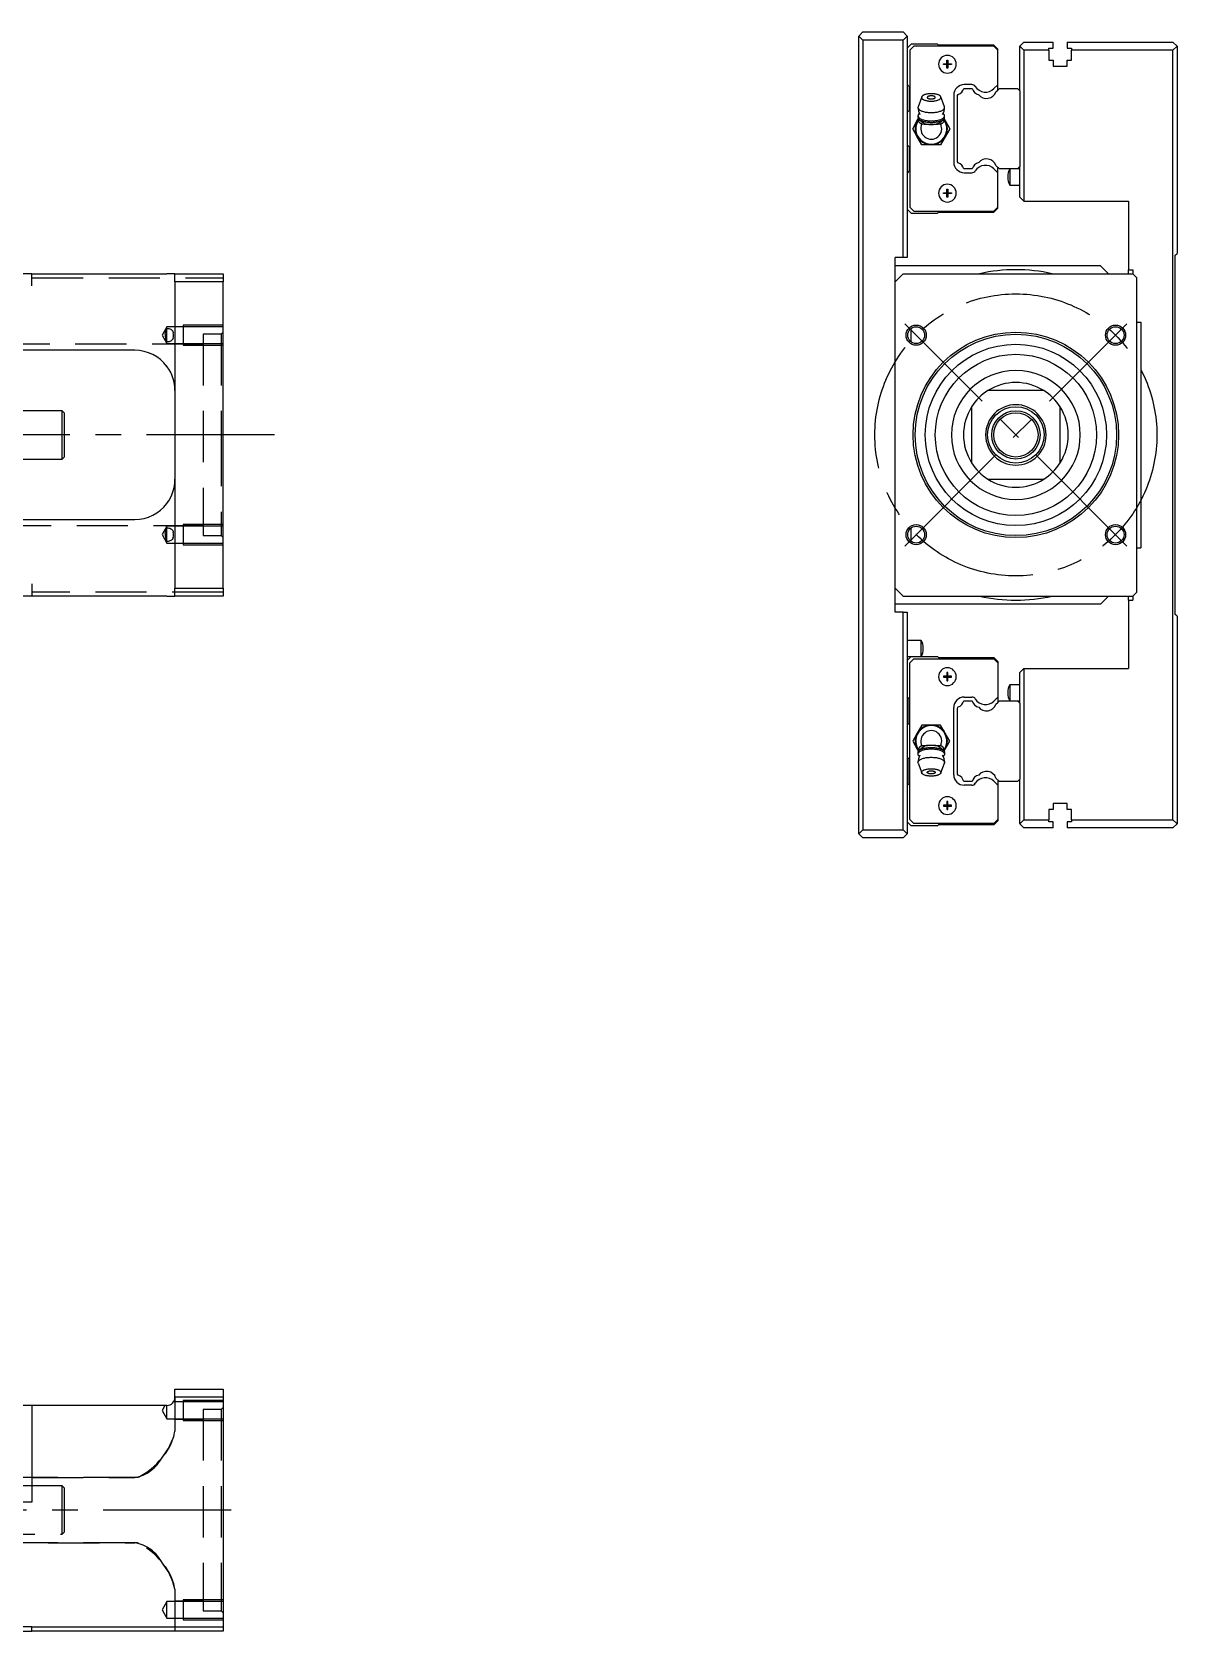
# Model space of a CAD drawing. Extents: x -18 to 814, y -344 to 120.
# Drawn here: x 530 to 814.2, y -296.8 to 100 of the extents above; entities that cross this region are included whole.
import ezdxf

# ---------------------------------------------------------------- set-up
doc = ezdxf.new("R2010")
doc.units = 0
doc.linetypes.add('CENTER', pattern=[50.8, 31.75, -6.35, 6.35, -6.35])
doc.linetypes.add('DASHED', pattern=[19.05, 12.7, -6.35])
doc.layers.get('0').update_dxf_attribs({"linetype": 'CONTINUOUS'})
doc.layers.add('CENTER', color=1, linetype='CENTER')

msp = doc.modelspace()

# ---------------------------------------------------------------- linework, layer by layer
at = {"color": 7, "linetype": 'CONTINUOUS'}
for p, q in [((736.24, 100), (735.24, 99)), ((736.24, 100), (746.23, 100)), ((747.24, 99), (746.23, 100)), ((735.24, -99), (735.24, 99)), ((735.24, 99), (736.24, 98)), ((746.23, 98), (736.24, 98)), ((736.24, 98), (736.24, -98)), ((746.23, 98), (747.24, 99)), ((746.23, 44), (746.23, 98)), ((747.24, 99), (747.24, 44)), ((748.23, 97), (747.24, 96)), ((748.94, 96.45), (747.94, 95.45)), ((747.94, 95.45), (747.94, 56.55)), ((754.74, 97), (748.23, 97)), ((768.74, 96.45), (748.94, 96.45)), ((754.99, 96.75), (754.74, 97)), ((768.74, 96.75), (754.99, 96.75)), ((769.74, 95.75), (768.74, 96.75)), ((769.74, 95.45), (768.74, 96.45)), ((769.74, 95.45), (769.74, 95.75)), ((769.74, 86.92), (769.74, 95.45)), ((775.23, 96.5), (776.23, 97.5)), ((775.23, 85.4), (775.23, 96.5)), ((776.23, 95.5), (775.23, 96.5)), ((776.23, 97.5), (783.53, 97.5)), ((782.38, 95.5), (776.23, 95.5)), ((776.23, 95.5), (776.23, 58)), ((782.38, 95.5), (782.38, 96)), ((782.38, 96), (783.53, 96)), ((782.38, 95.5), (782.38, 93)), ((783.53, 96), (783.53, 97.5)), ((786.93, 97.5), (813.23, 97.5)), ((786.93, 97.5), (786.93, 96)), ((786.93, 96), (788.08, 96)), ((788.08, 96), (788.08, 95.5)), ((788.08, 93), (788.08, 95.5)), ((813.23, 95.5), (788.08, 95.5)), ((813.23, 97.5), (814.23, 96.5)), ((814.23, 96.5), (813.23, 95.5)), ((813.23, -95.5), (813.23, 95.5)), ((814.23, 96.5), (814.23, 45)), ((756.24, 92.1), (757.13, 92.1)), ((756.24, 91.9), (756.24, 92.1)), ((757.13, 91.9), (756.24, 91.9)), ((757.13, 92.1), (757.13, 93)), ((757.13, 93), (757.33, 93)), ((757.13, 92.1), (757.23, 92)), ((757.13, 91.9), (757.23, 92)), ((757.13, 91), (757.13, 91.9)), ((757.33, 92.1), (757.23, 92)), ((757.33, 91.9), (757.23, 92)), ((757.33, 93), (757.33, 92.1)), ((757.33, 92.1), (758.23, 92.1)), ((758.23, 91.9), (757.33, 91.9)), ((757.33, 91.9), (757.33, 91)), ((758.23, 92.1), (758.23, 91.9)), ((782.38, 93), (783.53, 93)), ((783.53, 93), (783.53, 91.5)), ((783.53, 91.5), (786.93, 91.5)), ((786.93, 93), (788.08, 93)), ((786.93, 91.5), (786.93, 93)), ((757.33, 91), (757.13, 91)), ((747.24, 87), (747.74, 86.5)), ((747.74, 86.5), (747.74, 80.5)), ((750.86, 83.89), (749.97, 81.44)), ((750.86, 83.89), (750.84, 83.81)), ((750.84, 83.81), (750.84, 83.73)), ((750.84, 83.73), (750.85, 83.65)), ((750.85, 83.65), (750.88, 83.58)), ((750.89, 83.95), (750.86, 83.89)), ((750.88, 83.58), (750.93, 83.5)), ((750.93, 84.02), (750.89, 83.95)), ((750.98, 84.08), (750.93, 84.02)), ((750.93, 83.5), (751, 83.42)), ((751.05, 84.14), (750.98, 84.08)), ((751, 83.42), (751.08, 83.35)), ((751.12, 84.2), (751.05, 84.14)), ((751.08, 83.35), (751.18, 83.28)), ((751.21, 84.25), (751.12, 84.2)), ((751.31, 84.31), (751.21, 84.25)), ((751.42, 84.36), (751.31, 84.31)), ((751.53, 84.41), (751.42, 84.36)), ((751.66, 84.45), (751.53, 84.41)), ((751.79, 84.49), (751.66, 84.45)), ((751.93, 84.53), (751.79, 84.49)), ((752.08, 84.57), (751.93, 84.53)), ((752.24, 84.6), (752.08, 84.57)), ((752.39, 84.62), (752.24, 84.6)), ((752.25, 83.83), (752.24, 83.79)), ((752.24, 83.79), (752.24, 83.76)), ((752.24, 83.76), (752.24, 83.73)), ((752.24, 83.73), (752.25, 83.69)), ((752.27, 83.86), (752.25, 83.83)), ((752.25, 83.69), (752.27, 83.66)), ((752.3, 83.89), (752.27, 83.86)), ((752.27, 83.66), (752.3, 83.63)), ((752.33, 83.92), (752.3, 83.89)), ((752.3, 83.63), (752.33, 83.6)), ((752.37, 83.95), (752.33, 83.92)), ((752.33, 83.6), (752.37, 83.57)), ((752.42, 83.98), (752.37, 83.95)), ((752.37, 83.57), (752.42, 83.54)), ((752.56, 84.64), (752.39, 84.62)), ((752.47, 84.01), (752.42, 83.98)), ((752.42, 83.54), (752.47, 83.51)), ((752.53, 84.03), (752.47, 84.01)), ((752.47, 83.51), (752.53, 83.49)), ((752.59, 84.05), (752.53, 84.03)), ((752.53, 83.49), (752.59, 83.47)), ((752.72, 84.66), (752.56, 84.64)), ((752.66, 84.07), (752.59, 84.05)), ((752.59, 83.47), (752.66, 83.45)), ((752.74, 84.09), (752.66, 84.07)), ((752.66, 83.45), (752.74, 83.43)), ((752.89, 84.67), (752.72, 84.66)), ((752.81, 84.11), (752.74, 84.09)), ((752.74, 83.43), (752.81, 83.41)), ((752.89, 84.12), (752.81, 84.11)), ((752.81, 83.41), (752.89, 83.4)), ((753.06, 84.68), (752.89, 84.67)), ((752.98, 84.13), (752.89, 84.12)), ((752.89, 83.4), (752.98, 83.39)), ((753.06, 84.14), (752.98, 84.13)), ((752.98, 83.39), (753.06, 83.38)), ((753.23, 84.68), (753.06, 84.68)), ((753.15, 84.14), (753.06, 84.14)), ((753.06, 83.38), (753.15, 83.38)), ((753.23, 84.14), (753.15, 84.14)), ((753.15, 83.38), (753.23, 83.38)), ((753.41, 84.68), (753.23, 84.68)), ((753.32, 84.14), (753.23, 84.14)), ((753.23, 83.38), (753.32, 83.38)), ((753.41, 84.14), (753.32, 84.14)), ((753.32, 83.38), (753.41, 83.38)), ((753.58, 84.67), (753.41, 84.68)), ((753.49, 84.13), (753.41, 84.14)), ((753.41, 83.38), (753.49, 83.39)), ((753.58, 84.12), (753.49, 84.13)), ((753.49, 83.39), (753.58, 83.4)), ((753.75, 84.66), (753.58, 84.67)), ((753.66, 84.11), (753.58, 84.12)), ((753.58, 83.4), (753.66, 83.41)), ((753.73, 84.09), (753.66, 84.11)), ((753.66, 83.41), (753.73, 83.43)), ((753.81, 84.07), (753.73, 84.09)), ((753.73, 83.43), (753.81, 83.45)), ((753.91, 84.64), (753.75, 84.66)), ((753.88, 84.05), (753.81, 84.07)), ((753.81, 83.45), (753.88, 83.47)), ((753.94, 84.03), (753.88, 84.05)), ((753.88, 83.47), (753.94, 83.49)), ((754.08, 84.62), (753.91, 84.64)), ((754, 84.01), (753.94, 84.03)), ((753.94, 83.49), (754, 83.51)), ((754.05, 83.98), (754, 84.01)), ((754, 83.51), (754.05, 83.54)), ((754.1, 83.95), (754.05, 83.98)), ((754.05, 83.54), (754.1, 83.57)), ((754.23, 84.6), (754.08, 84.62)), ((754.14, 83.92), (754.1, 83.95)), ((754.1, 83.57), (754.14, 83.6)), ((754.17, 83.89), (754.14, 83.92)), ((754.14, 83.6), (754.17, 83.63)), ((754.2, 83.86), (754.17, 83.89)), ((754.17, 83.63), (754.2, 83.66)), ((754.22, 83.83), (754.2, 83.86)), ((754.2, 83.66), (754.22, 83.69)), ((754.23, 83.79), (754.22, 83.83)), ((754.22, 83.69), (754.23, 83.73)), ((754.39, 84.57), (754.23, 84.6)), ((754.23, 83.76), (754.23, 83.79)), ((754.23, 83.73), (754.23, 83.76)), ((754.54, 84.53), (754.39, 84.57)), ((754.68, 84.49), (754.54, 84.53)), ((754.81, 84.45), (754.68, 84.49)), ((754.94, 84.41), (754.81, 84.45)), ((755.05, 84.36), (754.94, 84.41)), ((755.16, 84.31), (755.05, 84.36)), ((755.26, 84.25), (755.16, 84.31)), ((755.35, 84.2), (755.26, 84.25)), ((755.29, 83.28), (755.39, 83.35)), ((755.42, 84.14), (755.35, 84.2)), ((755.39, 83.35), (755.47, 83.42)), ((755.49, 84.08), (755.42, 84.14)), ((755.47, 83.42), (755.54, 83.5)), ((755.54, 84.02), (755.49, 84.08)), ((755.58, 83.95), (755.54, 84.02)), ((755.54, 83.5), (755.59, 83.58)), ((755.61, 83.89), (755.58, 83.95)), ((755.59, 83.58), (755.62, 83.65)), ((755.63, 83.81), (755.61, 83.89)), ((756.5, 81.44), (755.61, 83.89)), ((755.62, 83.65), (755.63, 83.73)), ((755.63, 83.73), (755.63, 83.81)), ((758.81, 84.33), (758.81, 67.67)), ((759.73, 84.2), (759.9, 84.48)), ((759.73, 67.8), (759.73, 84.2)), ((761.3, 86), (763.37, 86)), ((763.32, 86.93), (761.41, 86.93)), ((769.74, 86.92), (768.77, 85.95)), ((769.29, 85.15), (769.74, 85.6)), ((769.74, 85.6), (769.74, 86.92)), ((769.74, 85.6), (770.14, 86)), ((770.14, 86), (774.64, 86)), ((774.64, 86), (775.23, 85.4)), ((775.23, 85.4), (775.23, 66.6)), ((747.74, 80.5), (747.24, 80)), ((749.97, 81.44), (749.93, 81.27)), ((749.93, 81.27), (749.95, 81.17)), ((749.95, 81.17), (749.98, 81.07)), ((749.98, 79.39), (749.95, 79.33)), ((749.98, 81.07), (750.03, 80.97)), ((750.01, 79.46), (749.98, 79.39)), ((750.05, 79.52), (750.01, 79.46)), ((750.03, 80.97), (750.1, 80.88)), ((750.1, 79.59), (750.05, 79.52)), ((750.1, 80.88), (750.19, 80.78)), ((750.16, 79.65), (750.1, 79.59)), ((750.23, 79.71), (750.16, 79.65)), ((750.19, 80.78), (750.29, 80.69)), ((750.3, 79.77), (750.23, 79.71)), ((750.29, 80.69), (750.42, 80.61)), ((750.42, 80.61), (750.57, 80.52)), ((750.57, 80.52), (750.73, 80.45)), ((750.73, 80.45), (750.9, 80.37)), ((750.9, 80.37), (751.09, 80.31)), ((751.09, 80.31), (751.3, 80.24)), ((751.18, 83.28), (751.3, 83.22)), ((751.3, 83.22), (751.42, 83.16)), ((751.3, 80.24), (751.51, 80.19)), ((751.42, 83.16), (751.57, 83.1)), ((751.51, 80.19), (751.74, 80.14)), ((751.57, 83.1), (751.72, 83.05)), ((751.72, 83.05), (751.88, 83)), ((751.74, 80.14), (751.97, 80.1)), ((751.88, 83), (752.06, 82.96)), ((751.97, 80.1), (752.22, 80.07)), ((752.06, 82.96), (752.24, 82.92)), ((752.22, 80.07), (752.46, 80.04)), ((752.24, 82.92), (752.43, 82.9)), ((752.43, 82.9), (752.63, 82.87)), ((752.46, 80.04), (752.72, 80.02)), ((752.63, 82.87), (752.83, 82.86)), ((752.72, 80.02), (752.98, 80.01)), ((752.83, 82.86), (753.03, 82.85)), ((752.98, 80.01), (753.23, 80)), ((753.03, 82.85), (753.23, 82.84)), ((753.23, 82.84), (753.44, 82.85)), ((753.23, 80), (753.49, 80.01)), ((753.44, 82.85), (753.64, 82.86)), ((753.49, 80.01), (753.75, 80.02)), ((753.64, 82.86), (753.84, 82.87)), ((753.75, 80.02), (754.01, 80.04)), ((753.84, 82.87), (754.04, 82.9)), ((754.01, 80.04), (754.25, 80.07)), ((754.04, 82.9), (754.23, 82.92)), ((754.23, 82.92), (754.41, 82.96)), ((754.25, 80.07), (754.5, 80.1)), ((754.41, 82.96), (754.59, 83)), ((754.5, 80.1), (754.73, 80.14)), ((754.59, 83), (754.75, 83.05)), ((754.73, 80.14), (754.96, 80.19)), ((754.75, 83.05), (754.9, 83.1)), ((754.9, 83.1), (755.05, 83.16)), ((754.96, 80.19), (755.17, 80.24)), ((755.05, 83.16), (755.17, 83.22)), ((755.17, 83.22), (755.29, 83.28)), ((755.17, 80.24), (755.38, 80.31)), ((755.38, 80.31), (755.57, 80.37)), ((755.57, 80.37), (755.74, 80.45)), ((755.74, 80.45), (755.9, 80.52)), ((755.9, 80.52), (756.05, 80.61)), ((756.05, 80.61), (756.18, 80.69)), ((756.24, 79.71), (756.17, 79.77)), ((756.18, 80.69), (756.28, 80.78)), ((756.31, 79.65), (756.24, 79.71)), ((756.28, 80.78), (756.37, 80.88)), ((756.37, 79.59), (756.31, 79.65)), ((756.37, 80.88), (756.44, 80.97)), ((756.42, 79.52), (756.37, 79.59)), ((756.46, 79.46), (756.42, 79.52)), ((756.44, 80.97), (756.49, 81.07)), ((756.49, 79.39), (756.46, 79.46)), ((756.49, 81.07), (756.52, 81.17)), ((756.52, 79.33), (756.49, 79.39)), ((756.53, 81.27), (756.5, 81.44)), ((756.52, 81.17), (756.53, 81.27)), ((748.62, 76), (749.77, 78)), ((749.77, 74), (748.62, 76)), ((749.77, 78), (750.05, 78.49)), ((749.95, 79.33), (749.94, 79.26)), ((749.94, 79.26), (749.93, 79.19)), ((749.93, 79.19), (749.95, 79.09)), ((749.93, 79.19), (749.93, 78.82)), ((749.93, 78.82), (749.94, 78.75)), ((749.94, 78.75), (749.95, 78.69)), ((749.95, 79.09), (749.98, 78.99)), ((749.95, 78.69), (749.98, 78.62)), ((749.98, 78.99), (750.03, 78.9)), ((749.98, 78.62), (750.01, 78.55)), ((750.01, 78.55), (750.05, 78.49)), ((750.03, 78.9), (750.1, 78.8)), ((750.05, 78.49), (750.1, 78.42)), ((750.1, 78.8), (750.19, 78.71)), ((750.1, 78.42), (750.16, 78.36)), ((750.15, 77.98), (750.16, 78.05)), ((750.15, 77.91), (750.15, 77.98)), ((750.15, 77.84), (750.15, 77.91)), ((750.16, 77.78), (750.15, 77.84)), ((750.16, 78.36), (750.23, 78.3)), ((750.16, 78.05), (750.17, 78.12)), ((750.18, 77.72), (750.16, 77.78)), ((750.17, 78.12), (750.2, 78.2)), ((750.2, 77.66), (750.18, 77.72)), ((750.19, 78.71), (750.29, 78.62)), ((750.2, 78.2), (750.23, 78.27)), ((750.23, 77.61), (750.2, 77.66)), ((750.23, 78.3), (750.35, 78.21)), ((750.23, 78.3), (751.23, 77.46)), ((750.23, 78.27), (750.23, 78.29)), ((750.27, 77.55), (750.23, 77.61)), ((750.31, 77.5), (750.27, 77.55)), ((750.29, 78.62), (750.42, 78.53)), ((750.36, 77.46), (750.31, 77.5)), ((750.35, 78.21), (750.49, 78.12)), ((750.41, 77.41), (750.36, 77.46)), ((750.48, 77.36), (750.41, 77.41)), ((750.42, 78.53), (750.57, 78.45)), ((750.56, 77.32), (750.48, 77.36)), ((750.49, 78.12), (750.65, 78.03)), ((750.64, 77.28), (750.56, 77.32)), ((750.57, 78.45), (750.73, 78.37)), ((750.73, 77.24), (750.64, 77.28)), ((750.65, 78.03), (750.83, 77.96)), ((750.73, 78.37), (750.9, 78.3)), ((750.82, 77.21), (750.73, 77.24)), ((750.92, 77.18), (750.82, 77.21)), ((750.83, 77.96), (751.02, 77.88)), ((750.9, 78.3), (751.09, 78.23)), ((751.02, 77.88), (751.23, 77.82)), ((751.09, 78.23), (751.3, 78.17)), ((751.23, 77.82), (751.45, 77.76)), ((751.39, 77.35), (751.23, 77.46)), ((751.3, 78.17), (751.51, 78.11)), ((751.59, 77.27), (751.39, 77.35)), ((751.45, 77.76), (751.68, 77.71)), ((751.51, 78.11), (751.74, 78.07)), ((751.68, 77.71), (751.92, 77.66)), ((751.74, 78.07), (751.97, 78.02)), ((751.92, 77.66), (752.18, 77.63)), ((751.97, 78.02), (752.22, 77.99)), ((752.18, 77.63), (752.43, 77.6)), ((752.22, 77.99), (752.46, 77.96)), ((752.43, 77.6), (752.7, 77.58)), ((752.46, 77.96), (752.72, 77.94)), ((752.7, 77.58), (752.97, 77.56)), ((752.72, 77.94), (752.98, 77.93)), ((752.97, 77.56), (753.23, 77.56)), ((752.98, 77.93), (753.23, 77.93)), ((753.23, 77.93), (753.49, 77.93)), ((753.23, 77.56), (753.5, 77.56)), ((753.49, 77.93), (753.75, 77.94)), ((753.5, 77.56), (753.77, 77.58)), ((753.75, 77.94), (754.01, 77.96)), ((753.77, 77.58), (754.04, 77.6)), ((754.01, 77.96), (754.25, 77.99)), ((754.04, 77.6), (754.29, 77.63)), ((754.25, 77.99), (754.5, 78.02)), ((754.29, 77.63), (754.55, 77.66)), ((754.5, 78.02), (754.73, 78.07)), ((754.55, 77.66), (754.79, 77.71)), ((754.73, 78.07), (754.96, 78.11)), ((754.79, 77.71), (755.02, 77.76)), ((755.02, 77.32), (754.8, 77.25)), ((754.96, 78.11), (755.17, 78.17)), ((755.02, 77.76), (755.24, 77.82)), ((755.24, 77.46), (755.02, 77.32)), ((755.17, 78.17), (755.38, 78.23)), ((755.24, 77.46), (756.24, 78.3)), ((755.24, 77.82), (755.45, 77.88)), ((755.38, 78.23), (755.57, 78.3)), ((755.45, 77.88), (755.64, 77.96)), ((755.65, 77.21), (755.55, 77.18)), ((755.57, 78.3), (755.74, 78.37)), ((755.64, 77.96), (755.82, 78.03)), ((755.74, 77.24), (755.65, 77.21)), ((755.74, 78.37), (755.9, 78.45)), ((755.83, 77.28), (755.74, 77.24)), ((755.82, 78.03), (755.98, 78.12)), ((755.91, 77.32), (755.83, 77.28)), ((755.9, 78.45), (756.05, 78.53)), ((755.99, 77.36), (755.91, 77.32)), ((755.98, 78.12), (756.12, 78.21)), ((756.06, 77.41), (755.99, 77.36)), ((756.05, 78.53), (756.18, 78.62)), ((756.11, 77.46), (756.06, 77.41)), ((756.16, 77.5), (756.11, 77.46)), ((756.12, 78.21), (756.24, 78.3)), ((756.2, 77.55), (756.16, 77.5)), ((756.18, 78.62), (756.28, 78.71)), ((756.24, 77.61), (756.2, 77.55)), ((756.24, 78.3), (756.31, 78.36)), ((756.24, 78.29), (756.24, 78.27)), ((756.24, 78.27), (756.27, 78.2)), ((756.27, 77.66), (756.24, 77.61)), ((756.27, 78.2), (756.3, 78.12)), ((756.29, 77.72), (756.27, 77.66)), ((756.28, 78.71), (756.37, 78.8)), ((756.31, 77.78), (756.29, 77.72)), ((756.3, 78.12), (756.31, 78.05)), ((756.31, 78.36), (756.37, 78.42)), ((756.31, 78.05), (756.32, 77.98)), ((756.32, 77.84), (756.31, 77.78)), ((756.32, 77.98), (756.32, 77.91)), ((756.32, 77.91), (756.32, 77.84)), ((756.37, 78.8), (756.44, 78.9)), ((756.37, 78.42), (756.42, 78.49)), ((756.42, 78.49), (756.46, 78.55)), ((756.42, 78.49), (756.7, 78)), ((756.44, 78.9), (756.49, 78.99)), ((756.46, 78.55), (756.49, 78.62)), ((756.49, 78.99), (756.52, 79.09)), ((756.49, 78.62), (756.52, 78.69)), ((756.53, 79.26), (756.52, 79.33)), ((756.52, 79.09), (756.53, 79.19)), ((756.52, 78.69), (756.53, 78.75)), ((756.53, 79.19), (756.53, 79.26)), ((756.53, 78.82), (756.53, 79.19)), ((756.53, 78.75), (756.53, 78.82)), ((756.7, 78), (757.85, 76)), ((757.85, 76), (756.7, 74)), ((747.24, 72), (747.74, 71.5)), ((747.74, 71.5), (747.74, 65.5)), ((750.93, 72), (749.77, 74)), ((753.23, 72), (750.93, 72)), ((755.54, 72), (753.23, 72)), ((756.7, 74), (755.54, 72)), ((759.9, 67.52), (759.73, 67.8)), ((747.74, 65.5), (747.24, 65)), ((763.37, 66), (761.3, 66)), ((761.41, 65.07), (763.32, 65.07)), ((768.77, 66.05), (769.74, 65.08)), ((770.14, 66), (769.29, 66.85)), ((769.74, 65.08), (769.74, 66.4)), ((769.74, 56.55), (769.74, 65.08)), ((774.64, 66), (770.14, 66)), ((772.23, 64.06), (772.23, 63.94)), ((772.73, 66), (772.73, 62)), ((775.23, 66.6), (774.64, 66)), ((775.23, 66), (774.64, 66)), ((775.23, 59), (775.23, 66.6)), ((756.24, 60.1), (757.13, 60.1)), ((756.24, 59.9), (756.24, 60.1)), ((757.13, 59.9), (756.24, 59.9)), ((757.13, 60.1), (757.13, 61)), ((757.13, 61), (757.33, 61)), ((757.13, 60.1), (757.23, 60)), ((757.13, 59.9), (757.23, 60)), ((757.13, 59), (757.13, 59.9)), ((757.33, 60.1), (757.23, 60)), ((757.33, 59.9), (757.23, 60)), ((757.33, 61), (757.33, 60.1)), ((757.33, 60.1), (758.23, 60.1)), ((758.23, 59.9), (757.33, 59.9)), ((757.33, 59.9), (757.33, 59)), ((758.23, 60.1), (758.23, 59.9)), ((772.73, 62), (775.23, 62)), ((747.24, 56), (748.23, 55)), ((747.94, 56.55), (748.94, 55.55)), ((757.33, 59), (757.13, 59)), ((768.74, 55.55), (769.74, 56.55)), ((768.74, 55.25), (769.74, 56.25)), ((769.74, 56.25), (769.74, 56.55)), ((775.23, 59), (776.23, 58)), ((776.23, 58), (802.23, 58)), ((802.23, 58), (802.23, 41)), ((748.23, 55), (754.74, 55)), ((748.94, 55.55), (768.74, 55.55)), ((754.74, 55), (754.99, 55.25)), ((754.99, 55.25), (768.74, 55.25)), ((744.23, 38), (744.23, 44)), ((746.23, 44), (744.23, 44)), ((747.24, 44), (746.23, 44)), ((813.73, 44.5), (814.23, 45)), ((813.73, 44.5), (813.73, -44.5)), ((530, 40), (486, 40)), ((530, 40), (563.5, 40)), ((530, 37), (530, 40)), ((565.5, 40), (563.5, 40)), ((565.5, 40), (577.5, 40)), ((565.5, 38), (565.5, 40)), ((577.5, 40), (577.5, 38)), ((746.23, 40), (744.23, 38)), ((795.24, 42), (744.23, 42)), ((746.23, 40), (803.23, 40)), ((797.24, 40), (795.24, 42)), ((802.23, 40), (802.23, 41)), ((802.23, 41), (803.23, 41)), ((803.23, 41), (803.23, 40)), ((804.23, 39), (803.23, 40)), ((577.5, 38), (565.5, 38)), ((565.5, 38), (565.5, -38)), ((577.5, -38), (577.5, 38)), ((744.23, -38), (744.23, 38)), ((804.23, -39), (804.23, 39)), ((804.23, 28), (805.23, 28)), ((805.23, 28), (805.23, -28)), ((563.03, 25.03), (563.11, 25.42)), ((563.11, 25.42), (563.23, 25.8)), ((563.23, 25.8), (563.38, 26.17)), ((563.38, 26.17), (563.5, 26.44)), ((563.5, 26.44), (563.76, 26.42)), ((563.5, 23.06), (563.5, 26.44)), ((563.76, 26.42), (564.01, 26.38)), ((564.01, 26.38), (564.25, 26.32)), ((564.25, 26.32), (564.47, 26.21)), ((564.47, 26.21), (564.66, 26.09)), ((564.66, 26.09), (564.81, 25.92)), ((564.81, 25.92), (564.93, 25.74)), ((564.93, 25.74), (565.02, 25.53)), ((565.04, 24.02), (564.94, 23.78)), ((565.02, 25.53), (565.08, 25.3)), ((748.23, 23.06), (748.23, 26.44)), ((555.5, 21), (515, 21)), ((563.58, 23.06), (563.5, 23.06)), ((563.82, 23.08), (563.58, 23.06)), ((564.03, 23.12), (563.82, 23.08)), ((564.26, 23.18), (564.03, 23.12)), ((564.46, 23.28), (564.26, 23.18)), ((564.65, 23.41), (564.46, 23.28)), ((564.81, 23.57), (564.65, 23.41)), ((564.94, 23.78), (564.81, 23.57)), ((781.16, 11), (767.31, 11)), ((537.5, 6), (520, 6)), ((538, 5.5), (537.5, 6)), ((537.5, -6), (537.5, 6)), ((538, 5.5), (538, -5.5)), ((763.23, 6.93), (763.23, -6.93)), ((785.23, -6.93), (785.23, 6.93)), ((520, -6), (537.5, -6)), ((537.5, -6), (538, -5.5)), ((767.31, -11), (781.16, -11)), ((515, -21), (555.5, -21)), ((563.11, -24.08), (563.23, -23.7)), ((563.23, -23.7), (563.38, -23.33)), ((563.38, -23.33), (563.5, -23.06)), ((563.5, -23.06), (563.76, -23.07)), ((563.5, -26.44), (563.5, -23.06)), ((563.76, -23.07), (564.01, -23.11)), ((564.01, -23.11), (564.25, -23.18)), ((564.25, -23.18), (564.47, -23.28)), ((564.47, -23.28), (564.66, -23.41)), ((564.66, -23.41), (564.81, -23.58)), ((564.81, -23.58), (564.93, -23.76)), ((564.93, -23.76), (565.02, -23.96)), ((748.23, -26.44), (748.23, -23.06)), ((563.03, -24.47), (563.11, -24.08)), ((563.58, -26.43), (563.5, -26.44)), ((563.82, -26.42), (563.58, -26.43)), ((564.03, -26.38), (563.82, -26.42)), ((564.26, -26.31), (564.03, -26.38)), ((564.46, -26.22), (564.26, -26.31)), ((564.65, -26.09), (564.46, -26.22)), ((564.81, -25.93), (564.65, -26.09)), ((564.94, -25.71), (564.81, -25.93)), ((565.04, -25.47), (564.94, -25.71)), ((565.02, -23.96), (565.08, -24.2)), ((804.23, -28), (805.23, -28)), ((530, -37), (530, -40)), ((565.5, -40), (565.5, -38)), ((565.5, -38), (577.5, -38)), ((577.5, -38), (577.5, -40)), ((744.23, -38), (746.23, -40)), ((744.23, -44), (744.23, -38)), ((803.23, -40), (804.23, -39)), ((530, -40), (486, -40)), ((563.5, -40), (530, -40)), ((563.5, -40), (565.5, -40)), ((577.5, -40), (565.5, -40)), ((795.24, -42), (744.23, -42)), ((746.23, -40), (803.23, -40)), ((795.24, -42), (797.24, -40)), ((802.23, -41), (802.23, -40)), ((802.23, -41), (802.23, -58)), ((802.23, -41), (803.23, -41)), ((803.23, -40), (803.23, -41)), ((746.23, -44), (744.23, -44)), ((746.23, -44), (747.24, -44)), ((746.23, -98), (746.23, -44)), ((747.24, -44), (747.24, -99)), ((814.23, -45), (813.73, -44.5)), ((814.23, -45), (814.23, -96.5)), ((750.74, -51), (747.24, -51)), ((750.74, -53), (750.74, -51)), ((747.24, -55), (748.23, -55)), ((747.24, -56), (748.23, -55)), ((747.94, -56.55), (748.94, -55.55)), ((748.23, -55), (754.74, -55)), ((748.94, -55.55), (768.74, -55.55)), ((750.74, -55), (750.74, -53)), ((751.24, -53.06), (751.24, -52.94)), ((754.74, -55), (754.99, -55.25)), ((754.99, -55.25), (768.74, -55.25)), ((768.74, -55.25), (769.74, -56.25)), ((768.74, -55.55), (769.74, -56.55)), ((747.94, -95.45), (747.94, -56.55)), ((757.13, -59), (757.13, -59.9)), ((757.33, -59), (757.13, -59)), ((757.33, -59.9), (757.33, -59)), ((769.74, -56.25), (769.74, -56.55)), ((769.74, -56.55), (769.74, -65.08)), ((776.23, -58), (775.23, -59)), ((775.23, -66.6), (775.23, -59)), ((776.23, -58), (802.23, -58)), ((776.23, -58), (776.23, -95.5)), ((757.13, -59.9), (756.24, -59.9)), ((756.24, -59.9), (756.24, -60.1)), ((756.24, -60.1), (757.13, -60.1)), ((757.13, -59.9), (757.23, -60)), ((757.13, -60.1), (757.23, -60)), ((757.13, -60.1), (757.13, -61)), ((757.13, -61), (757.33, -61)), ((757.33, -59.9), (757.23, -60)), ((757.33, -60.1), (757.23, -60)), ((758.23, -59.9), (757.33, -59.9)), ((757.33, -61), (757.33, -60.1)), ((757.33, -60.1), (758.23, -60.1)), ((758.23, -60.1), (758.23, -59.9)), ((775.23, -62), (772.73, -62)), ((772.73, -62), (772.73, -66)), ((747.74, -65.5), (747.24, -65)), ((747.74, -71.5), (747.74, -65.5)), ((761.3, -66), (763.37, -66)), ((761.41, -65.07), (763.32, -65.07)), ((768.77, -66.05), (769.74, -65.08)), ((769.29, -66.85), (769.74, -66.4)), ((769.74, -65.08), (769.74, -66.4)), ((769.74, -66.4), (770.14, -66)), ((770.14, -66), (774.64, -66)), ((772.23, -63.94), (772.23, -64.06)), ((774.64, -66), (775.23, -66)), ((774.64, -66), (775.23, -66.6)), ((775.23, -66.6), (775.23, -85.4)), ((758.81, -84.33), (758.81, -67.67)), ((759.73, -67.8), (759.9, -67.52)), ((759.73, -84.2), (759.73, -67.8)), ((747.24, -72), (747.74, -71.5)), ((749.77, -74), (748.62, -76)), ((750.93, -72), (749.77, -74)), ((753.23, -72), (750.93, -72)), ((755.54, -72), (753.23, -72)), ((756.7, -74), (755.54, -72)), ((757.85, -76), (756.7, -74)), ((748.62, -76), (749.77, -78)), ((749.77, -78), (750.05, -78.49)), ((749.94, -78.75), (749.95, -78.69)), ((749.93, -78.82), (749.94, -78.75)), ((749.93, -78.82), (749.93, -79.19)), ((749.93, -79.19), (749.95, -79.09)), ((749.94, -79.26), (749.93, -79.19)), ((749.95, -79.33), (749.94, -79.26)), ((749.95, -78.69), (749.98, -78.62)), ((749.95, -79.09), (749.98, -78.99)), ((749.98, -79.39), (749.95, -79.33)), ((749.98, -78.62), (750.01, -78.55)), ((749.98, -78.99), (750.03, -78.9)), ((750.01, -78.55), (750.05, -78.49)), ((750.03, -78.9), (750.1, -78.8)), ((750.05, -78.49), (750.1, -78.42)), ((750.1, -78.42), (750.16, -78.36)), ((750.1, -78.8), (750.19, -78.71)), ((750.16, -77.78), (750.15, -77.85)), ((750.15, -77.85), (750.15, -77.91)), ((750.15, -77.91), (750.15, -77.98)), ((750.15, -77.98), (750.16, -78.05)), ((750.18, -77.72), (750.16, -77.78)), ((750.16, -78.05), (750.17, -78.12)), ((750.16, -78.36), (750.23, -78.3)), ((750.17, -78.12), (750.2, -78.2)), ((750.2, -77.66), (750.18, -77.72)), ((750.19, -78.71), (750.29, -78.62)), ((750.23, -77.61), (750.2, -77.66)), ((750.2, -78.2), (750.23, -78.27)), ((751.23, -77.46), (750.23, -78.3)), ((750.27, -77.55), (750.23, -77.61)), ((750.23, -78.3), (750.35, -78.21)), ((750.23, -78.27), (750.23, -78.29)), ((750.31, -77.5), (750.27, -77.55)), ((750.29, -78.62), (750.42, -78.53)), ((750.36, -77.46), (750.31, -77.5)), ((750.35, -78.21), (750.49, -78.12)), ((750.41, -77.41), (750.36, -77.46)), ((750.48, -77.36), (750.41, -77.41)), ((750.42, -78.53), (750.57, -78.45)), ((750.55, -77.32), (750.48, -77.36)), ((750.49, -78.12), (750.65, -78.03)), ((750.63, -77.28), (750.55, -77.32)), ((750.57, -78.45), (750.73, -78.37)), ((750.72, -77.24), (750.63, -77.28)), ((750.65, -78.03), (750.83, -77.96)), ((750.82, -77.21), (750.72, -77.24)), ((750.73, -78.37), (750.9, -78.3)), ((750.92, -77.18), (750.82, -77.21)), ((750.83, -77.96), (751.02, -77.88)), ((750.9, -78.3), (751.09, -78.23)), ((751.02, -77.88), (751.23, -77.82)), ((751.09, -78.23), (751.3, -78.17)), ((751.35, -77.38), (751.23, -77.46)), ((751.23, -77.82), (751.45, -77.76)), ((751.3, -78.17), (751.51, -78.11)), ((751.53, -77.29), (751.35, -77.38)), ((751.45, -77.76), (751.68, -77.71)), ((751.51, -78.11), (751.74, -78.07)), ((751.68, -77.71), (751.92, -77.66)), ((751.74, -78.07), (751.97, -78.02)), ((751.92, -77.66), (752.18, -77.63)), ((751.97, -78.02), (752.22, -77.99)), ((752.18, -77.63), (752.43, -77.6)), ((752.22, -77.99), (752.46, -77.96)), ((752.43, -77.6), (752.7, -77.58)), ((752.46, -77.96), (752.72, -77.94)), ((752.7, -77.58), (752.97, -77.56)), ((752.72, -77.94), (752.98, -77.93)), ((752.97, -77.56), (753.23, -77.56)), ((752.98, -77.93), (753.23, -77.93)), ((753.23, -77.56), (753.5, -77.56)), ((753.23, -77.93), (753.49, -77.93)), ((753.49, -77.93), (753.75, -77.94)), ((753.5, -77.56), (753.77, -77.58)), ((753.75, -77.94), (754.01, -77.96)), ((753.77, -77.58), (754.04, -77.6)), ((754.01, -77.96), (754.25, -77.99)), ((754.04, -77.6), (754.29, -77.63)), ((754.25, -77.99), (754.5, -78.02)), ((754.29, -77.63), (754.55, -77.66)), ((754.5, -78.02), (754.73, -78.07)), ((754.55, -77.66), (754.79, -77.71)), ((754.73, -78.07), (754.96, -78.11)), ((754.79, -77.71), (755.02, -77.76)), ((755.06, -77.34), (754.83, -77.26)), ((754.96, -78.11), (755.17, -78.17)), ((755.02, -77.76), (755.24, -77.82)), ((755.24, -77.46), (755.06, -77.34)), ((755.17, -78.17), (755.38, -78.23)), ((756.24, -78.3), (755.24, -77.46)), ((755.24, -77.82), (755.45, -77.88)), ((755.38, -78.23), (755.57, -78.3)), ((755.45, -77.88), (755.64, -77.96)), ((755.65, -77.21), (755.55, -77.18)), ((755.57, -78.3), (755.74, -78.37)), ((755.64, -77.96), (755.82, -78.03)), ((755.75, -77.24), (755.65, -77.21)), ((755.74, -78.37), (755.9, -78.45)), ((755.83, -77.28), (755.75, -77.24)), ((755.82, -78.03), (755.98, -78.12)), ((755.92, -77.32), (755.83, -77.28)), ((755.9, -78.45), (756.05, -78.53)), ((755.99, -77.36), (755.92, -77.32)), ((755.98, -78.12), (756.12, -78.21)), ((756.06, -77.41), (755.99, -77.36)), ((756.05, -78.53), (756.18, -78.62)), ((756.11, -77.46), (756.06, -77.41)), ((756.16, -77.5), (756.11, -77.46)), ((756.12, -78.21), (756.24, -78.3)), ((756.2, -77.55), (756.16, -77.5)), ((756.18, -78.62), (756.28, -78.71)), ((756.24, -77.61), (756.2, -77.55)), ((756.27, -77.66), (756.24, -77.61)), ((756.24, -78.27), (756.27, -78.2)), ((756.24, -78.29), (756.24, -78.27)), ((756.24, -78.3), (756.31, -78.36)), ((756.29, -77.72), (756.27, -77.66)), ((756.27, -78.2), (756.3, -78.12)), ((756.28, -78.71), (756.37, -78.8)), ((756.31, -77.78), (756.29, -77.72)), ((756.3, -78.12), (756.31, -78.05)), ((756.32, -77.84), (756.31, -77.78)), ((756.31, -78.05), (756.32, -77.98)), ((756.31, -78.36), (756.37, -78.42)), ((756.32, -77.91), (756.32, -77.84)), ((756.32, -77.98), (756.32, -77.91)), ((756.37, -78.42), (756.42, -78.49)), ((756.37, -78.8), (756.44, -78.9)), ((756.42, -78.49), (756.7, -78)), ((756.42, -78.49), (756.46, -78.55)), ((756.44, -78.9), (756.49, -78.99)), ((756.46, -78.55), (756.49, -78.62)), ((756.49, -78.62), (756.52, -78.69)), ((756.49, -78.99), (756.52, -79.09)), ((756.52, -79.33), (756.49, -79.39)), ((756.52, -78.69), (756.53, -78.75)), ((756.52, -79.09), (756.53, -79.19)), ((756.53, -79.26), (756.52, -79.33)), ((756.53, -78.75), (756.53, -78.82)), ((756.53, -79.19), (756.53, -78.82)), ((756.53, -79.19), (756.53, -79.26)), ((756.7, -78), (757.85, -76)), ((747.74, -80.5), (747.24, -80)), ((747.74, -86.5), (747.74, -80.5)), ((749.93, -81.27), (749.95, -81.17)), ((749.97, -81.44), (749.93, -81.27)), ((749.95, -81.17), (749.98, -81.07)), ((749.97, -81.44), (750.86, -83.89)), ((750.01, -79.46), (749.98, -79.39)), ((749.98, -81.07), (750.03, -80.97)), ((750.05, -79.52), (750.01, -79.46)), ((750.03, -80.97), (750.1, -80.88)), ((750.1, -79.59), (750.05, -79.52)), ((750.16, -79.65), (750.1, -79.59)), ((750.1, -80.88), (750.19, -80.78)), ((750.23, -79.71), (750.16, -79.65)), ((750.19, -80.78), (750.29, -80.69)), ((750.23, -79.71), (750.3, -79.77)), ((750.29, -80.69), (750.42, -80.61)), ((750.42, -80.61), (750.57, -80.52)), ((750.57, -80.52), (750.73, -80.45)), ((750.73, -80.45), (750.9, -80.37)), ((750.9, -80.37), (751.09, -80.31)), ((751.08, -83.35), (751.18, -83.28)), ((751.09, -80.31), (751.3, -80.24)), ((751.18, -83.28), (751.3, -83.22)), ((751.3, -80.24), (751.51, -80.19)), ((751.3, -83.22), (751.42, -83.16)), ((751.42, -83.16), (751.57, -83.1)), ((751.51, -80.19), (751.74, -80.14)), ((751.57, -83.1), (751.72, -83.05)), ((751.72, -83.05), (751.88, -83)), ((751.74, -80.14), (751.97, -80.1)), ((751.88, -83), (752.06, -82.96)), ((751.97, -80.1), (752.22, -80.07)), ((752.06, -82.96), (752.24, -82.92)), ((752.22, -80.07), (752.46, -80.04)), ((752.24, -82.92), (752.43, -82.9)), ((752.43, -82.9), (752.63, -82.87)), ((752.46, -80.04), (752.72, -80.02)), ((752.63, -82.87), (752.83, -82.86)), ((752.72, -80.02), (752.98, -80.01)), ((752.83, -82.86), (753.03, -82.85)), ((752.98, -80.01), (753.23, -80)), ((753.03, -82.85), (753.23, -82.84)), ((753.23, -80), (753.49, -80.01)), ((753.23, -82.84), (753.44, -82.85)), ((753.44, -82.85), (753.64, -82.86)), ((753.49, -80.01), (753.75, -80.02)), ((753.64, -82.86), (753.84, -82.87)), ((753.75, -80.02), (754.01, -80.04)), ((753.84, -82.87), (754.04, -82.9)), ((754.01, -80.04), (754.25, -80.07)), ((754.04, -82.9), (754.23, -82.92)), ((754.23, -82.92), (754.41, -82.96)), ((754.25, -80.07), (754.5, -80.1)), ((754.41, -82.96), (754.59, -83)), ((754.5, -80.1), (754.73, -80.14)), ((754.59, -83), (754.75, -83.05)), ((754.73, -80.14), (754.96, -80.19)), ((754.75, -83.05), (754.9, -83.1)), ((754.9, -83.1), (755.05, -83.16)), ((754.96, -80.19), (755.17, -80.24)), ((755.05, -83.16), (755.17, -83.22)), ((755.17, -80.24), (755.38, -80.31)), ((755.17, -83.22), (755.29, -83.28)), ((755.29, -83.28), (755.39, -83.35)), ((755.38, -80.31), (755.57, -80.37)), ((755.57, -80.37), (755.74, -80.45)), ((755.61, -83.89), (756.5, -81.44)), ((755.74, -80.45), (755.9, -80.52)), ((755.9, -80.52), (756.05, -80.61)), ((756.05, -80.61), (756.18, -80.69)), ((756.17, -79.77), (756.24, -79.71)), ((756.18, -80.69), (756.28, -80.78)), ((756.31, -79.65), (756.24, -79.71)), ((756.28, -80.78), (756.37, -80.88)), ((756.37, -79.59), (756.31, -79.65)), ((756.42, -79.52), (756.37, -79.59)), ((756.37, -80.88), (756.44, -80.97)), ((756.46, -79.46), (756.42, -79.52)), ((756.44, -80.97), (756.49, -81.07)), ((756.49, -79.39), (756.46, -79.46)), ((756.49, -81.07), (756.52, -81.17)), ((756.53, -81.3), (756.5, -81.44)), ((756.52, -81.17), (756.53, -81.27)), ((756.53, -81.27), (756.53, -81.3)), ((747.24, -87), (747.74, -86.5)), ((750.84, -83.73), (750.85, -83.65)), ((750.84, -83.81), (750.84, -83.73)), ((750.86, -83.89), (750.84, -83.81)), ((750.85, -83.65), (750.88, -83.58)), ((750.89, -83.95), (750.86, -83.89)), ((750.88, -83.58), (750.93, -83.5)), ((750.93, -84.02), (750.89, -83.95)), ((750.93, -83.5), (751, -83.42)), ((750.98, -84.08), (750.93, -84.02)), ((751.05, -84.14), (750.98, -84.08)), ((751, -83.42), (751.08, -83.35)), ((751.12, -84.2), (751.05, -84.14)), ((751.21, -84.25), (751.12, -84.2)), ((751.31, -84.31), (751.21, -84.25)), ((751.42, -84.36), (751.31, -84.31)), ((751.53, -84.41), (751.42, -84.36)), ((751.66, -84.45), (751.53, -84.41)), ((751.79, -84.49), (751.66, -84.45)), ((751.93, -84.53), (751.79, -84.49)), ((752.08, -84.57), (751.93, -84.53)), ((752.24, -84.6), (752.08, -84.57)), ((752.24, -83.73), (752.25, -83.69)), ((752.24, -83.76), (752.24, -83.73)), ((752.24, -83.79), (752.24, -83.76)), ((752.25, -83.83), (752.24, -83.79)), ((752.39, -84.62), (752.24, -84.6)), ((752.25, -83.69), (752.27, -83.66)), ((752.27, -83.86), (752.25, -83.83)), ((752.27, -83.66), (752.3, -83.63)), ((752.3, -83.89), (752.27, -83.86)), ((752.3, -83.63), (752.33, -83.6)), ((752.33, -83.92), (752.3, -83.89)), ((752.33, -83.6), (752.37, -83.57)), ((752.37, -83.95), (752.33, -83.92)), ((752.37, -83.57), (752.42, -83.54)), ((752.42, -83.98), (752.37, -83.95)), ((752.56, -84.64), (752.39, -84.62)), ((752.42, -83.54), (752.47, -83.51)), ((752.47, -84.01), (752.42, -83.98)), ((752.47, -83.51), (752.53, -83.49)), ((752.53, -84.03), (752.47, -84.01)), ((752.53, -83.49), (752.59, -83.47)), ((752.59, -84.05), (752.53, -84.03)), ((752.72, -84.66), (752.56, -84.64)), ((752.59, -83.47), (752.66, -83.45)), ((752.66, -84.07), (752.59, -84.05)), ((752.66, -83.45), (752.74, -83.43)), ((752.74, -84.09), (752.66, -84.07)), ((752.89, -84.67), (752.72, -84.66)), ((752.74, -83.43), (752.81, -83.41)), ((752.81, -84.11), (752.74, -84.09)), ((752.81, -83.41), (752.89, -83.4)), ((752.89, -84.12), (752.81, -84.11)), ((752.89, -83.4), (752.98, -83.39)), ((752.98, -84.13), (752.89, -84.12)), ((753.06, -84.68), (752.89, -84.67)), ((752.98, -83.39), (753.06, -83.38)), ((753.06, -84.14), (752.98, -84.13)), ((753.06, -83.38), (753.15, -83.38)), ((753.15, -84.14), (753.06, -84.14)), ((753.23, -84.68), (753.06, -84.68)), ((753.15, -83.38), (753.23, -83.38)), ((753.23, -84.14), (753.15, -84.14)), ((753.23, -83.38), (753.32, -83.38)), ((753.32, -84.14), (753.23, -84.14)), ((753.41, -84.68), (753.23, -84.68)), ((753.32, -83.38), (753.41, -83.38)), ((753.41, -84.14), (753.32, -84.14)), ((753.41, -83.38), (753.49, -83.39)), ((753.49, -84.13), (753.41, -84.14)), ((753.58, -84.67), (753.41, -84.68)), ((753.49, -83.39), (753.58, -83.4)), ((753.58, -84.12), (753.49, -84.13)), ((753.58, -83.4), (753.66, -83.41)), ((753.66, -84.11), (753.58, -84.12)), ((753.75, -84.66), (753.58, -84.67)), ((753.66, -83.41), (753.73, -83.43)), ((753.73, -84.09), (753.66, -84.11)), ((753.73, -83.43), (753.81, -83.45)), ((753.81, -84.07), (753.73, -84.09)), ((753.91, -84.64), (753.75, -84.66)), ((753.81, -83.45), (753.88, -83.47)), ((753.88, -84.05), (753.81, -84.07)), ((753.88, -83.47), (753.94, -83.49)), ((753.94, -84.03), (753.88, -84.05)), ((754.08, -84.62), (753.91, -84.64)), ((753.94, -83.49), (754, -83.51)), ((754, -84.01), (753.94, -84.03)), ((754, -83.51), (754.05, -83.54)), ((754.05, -83.98), (754, -84.01)), ((754.05, -83.54), (754.1, -83.57)), ((754.1, -83.95), (754.05, -83.98)), ((754.23, -84.6), (754.08, -84.62)), ((754.1, -83.57), (754.14, -83.6)), ((754.14, -83.92), (754.1, -83.95)), ((754.14, -83.6), (754.17, -83.63)), ((754.17, -83.89), (754.14, -83.92)), ((754.17, -83.63), (754.2, -83.66)), ((754.2, -83.86), (754.17, -83.89)), ((754.2, -83.66), (754.22, -83.69)), ((754.22, -83.83), (754.2, -83.86)), ((754.22, -83.69), (754.23, -83.73)), ((754.23, -83.79), (754.22, -83.83)), ((754.23, -83.73), (754.23, -83.76)), ((754.23, -83.76), (754.23, -83.79)), ((754.39, -84.57), (754.23, -84.6)), ((754.54, -84.53), (754.39, -84.57)), ((754.68, -84.49), (754.54, -84.53)), ((754.81, -84.45), (754.68, -84.49)), ((754.94, -84.41), (754.81, -84.45)), ((755.05, -84.36), (754.94, -84.41)), ((755.16, -84.31), (755.05, -84.36)), ((755.26, -84.25), (755.16, -84.31)), ((755.35, -84.2), (755.26, -84.25)), ((755.42, -84.14), (755.35, -84.2)), ((755.39, -83.35), (755.47, -83.42)), ((755.49, -84.08), (755.42, -84.14)), ((755.47, -83.42), (755.54, -83.5)), ((755.54, -84.02), (755.49, -84.08)), ((755.54, -83.5), (755.59, -83.58)), ((755.58, -83.95), (755.54, -84.02)), ((755.61, -83.89), (755.58, -83.95)), ((755.59, -83.58), (755.62, -83.65)), ((755.63, -83.81), (755.61, -83.89)), ((755.62, -83.65), (755.63, -83.73)), ((755.63, -83.73), (755.63, -83.81)), ((759.9, -84.48), (759.73, -84.2)), ((763.37, -86), (761.3, -86)), ((763.32, -86.93), (761.41, -86.93)), ((769.74, -86.92), (768.77, -85.95)), ((770.14, -86), (769.29, -85.15)), ((769.74, -85.6), (769.74, -86.92)), ((769.74, -86.92), (769.74, -95.45)), ((774.64, -86), (770.14, -86)), ((775.23, -85.4), (774.64, -86)), ((775.23, -96.5), (775.23, -85.4)), ((757.13, -91), (757.13, -91.9)), ((757.33, -91), (757.13, -91)), ((757.33, -91.9), (757.33, -91)), ((757.13, -91.9), (756.24, -91.9)), ((756.24, -91.9), (756.24, -92.1)), ((756.24, -92.1), (757.13, -92.1)), ((757.13, -91.9), (757.23, -92)), ((757.13, -92.1), (757.23, -92)), ((757.13, -92.1), (757.13, -93)), ((757.13, -93), (757.33, -93)), ((757.33, -91.9), (757.23, -92)), ((757.33, -92.1), (757.23, -92)), ((758.23, -91.9), (757.33, -91.9)), ((757.33, -92.1), (758.23, -92.1)), ((757.33, -93), (757.33, -92.1)), ((758.23, -92.1), (758.23, -91.9)), ((782.38, -93), (782.38, -95.5)), ((783.53, -93), (782.38, -93)), ((783.53, -91.5), (783.53, -93)), ((786.93, -91.5), (783.53, -91.5)), ((786.93, -93), (786.93, -91.5)), ((788.08, -93), (786.93, -93)), ((788.08, -95.5), (788.08, -93)), ((736.24, -98), (735.24, -99)), ((735.24, -99), (736.24, -100)), ((736.24, -98), (746.23, -98)), ((747.24, -99), (746.23, -98)), ((746.23, -100), (747.24, -99)), ((748.23, -97), (747.24, -96)), ((748.94, -96.45), (747.94, -95.45)), ((754.74, -97), (748.23, -97)), ((768.74, -96.45), (748.94, -96.45)), ((754.99, -96.75), (754.74, -97)), ((768.74, -96.75), (754.99, -96.75)), ((769.74, -95.45), (768.74, -96.45)), ((769.74, -95.75), (768.74, -96.75)), ((769.74, -95.45), (769.74, -95.75)), ((775.23, -96.5), (776.23, -95.5)), ((776.23, -97.5), (775.23, -96.5)), ((776.23, -95.5), (782.38, -95.5)), ((783.53, -97.5), (776.23, -97.5)), ((782.38, -96), (782.38, -95.5)), ((783.53, -96), (782.38, -96)), ((783.53, -97.5), (783.53, -96)), ((788.08, -96), (786.93, -96)), ((786.93, -96), (786.93, -97.5)), ((813.23, -97.5), (786.93, -97.5)), ((788.08, -95.5), (788.08, -96)), ((788.08, -95.5), (813.23, -95.5)), ((813.23, -95.5), (814.23, -96.5)), ((814.23, -96.5), (813.23, -97.5)), ((746.23, -100), (736.24, -100)), ((565.5, -238.85), (565.5, -236.85)), ((565.5, -236.85), (577.5, -236.85)), ((577.5, -236.85), (577.5, -238.85)), ((530, -240.85), (520, -240.85)), ((563.5, -240.85), (530, -240.85)), ((530, -240.85), (530, -264.85)), ((577.5, -238.85), (565.5, -238.85)), ((577.5, -238.85), (577.5, -295.85)), ((530, -264.85), (520, -264.85)), ((530, -295.85), (520, -295.85)), ((520, -296.85), (530, -296.85)), ((530, -296.85), (530, -295.85)), ((530, -295.85), (577.5, -295.85)), ((577.5, -296.85), (530, -296.85)), ((577.5, -295.85), (577.5, -296.85))]:
    msp.add_line(p, q, dxfattribs=at)
at = {"color": 3, "linetype": 'DASHED'}
for p, q in [((530, 39), (577.5, 39)), ((563.5, 26.85), (562.29, 24.75)), ((562.29, 24.75), (563.5, 22.65)), ((567.5, 26.85), (563.5, 26.85)), ((563.5, 26.44), (563.5, 26.85)), ((577.5, 27.25), (567.5, 27.25)), ((567.5, 27.25), (567.5, 22.25)), ((577.5, 26.85), (567.5, 26.85)), ((577, 25), (572.5, 25)), ((572.5, 25), (572.5, -25)), ((577.5, 25.5), (577, 25)), ((577, 25), (577, 0)), ((572.5, 22.5), (503, 22.5)), ((563.5, 22.65), (563.5, 23.06)), ((563.5, 22.65), (567.5, 22.65)), ((567.5, 22.65), (577.5, 22.65)), ((567.5, 22.25), (577.5, 22.25)), ((563.53, 16.96), (563.33, 17.22)), ((577, 0), (577, -25)), ((563.49, -17.02), (563.81, -16.56)), ((503, -22.5), (572.5, -22.5)), ((563.5, -22.65), (562.29, -24.75)), ((567.5, -22.65), (563.5, -22.65)), ((563.5, -23.06), (563.5, -22.65)), ((577.5, -22.25), (567.5, -22.25)), ((567.5, -22.25), (567.5, -27.25)), ((577.5, -22.65), (567.5, -22.65)), ((562.29, -24.75), (563.5, -26.85)), ((563.5, -26.85), (563.5, -26.44)), ((563.5, -26.85), (567.5, -26.85)), ((567.5, -26.85), (577.5, -26.85)), ((567.5, -27.25), (577.5, -27.25)), ((572.5, -25), (577, -25)), ((577, -25), (577.5, -25.5)), ((577.5, -39), (530, -39)), ((563.01, -240.85), (562.29, -242.1)), ((563.5, -244.2), (563.5, -240.85)), ((565.12, -240.03), (565.14, -240)), ((567.5, -240), (565.14, -240)), ((565.5, -238.85), (565.5, -247.22)), ((577.5, -239.6), (567.5, -239.6)), ((567.5, -239.6), (567.5, -244.6)), ((577.5, -240), (567.5, -240)), ((577, -241.85), (572.5, -241.85)), ((572.5, -241.85), (572.5, -291.85)), ((577.5, -241.35), (577, -241.85)), ((577, -241.85), (577, -291.85)), ((562.29, -242.1), (563.5, -244.2)), ((563.5, -244.2), (567.5, -244.2)), ((572.5, -244.35), (565.5, -244.35)), ((567.5, -244.2), (577.5, -244.2)), ((567.5, -244.6), (577.5, -244.6)), ((555.5, -258.77), (515, -258.77)), ((515, -258.77), (530, -258.77)), ((530, -260.85), (518, -260.85)), ((530, -258.77), (555.5, -258.77)), ((537.5, -260.85), (530, -260.85)), ((538, -261.35), (537.5, -260.85)), ((537.5, -266.85), (537.5, -260.85)), ((538, -261.35), (538, -266.85)), ((555.85, -258.76), (555.5, -258.77)), ((556.19, -258.71), (555.85, -258.76)), ((556.43, -258.66), (556.19, -258.71)), ((537.5, -272.85), (537.5, -266.85)), ((538, -266.85), (538, -272.35)), ((518, -272.85), (537.5, -272.85)), ((537.5, -272.85), (538, -272.35)), ((555.5, -274.93), (515, -274.93)), ((515, -274.93), (555.5, -274.93)), ((555.85, -274.94), (555.5, -274.93)), ((556.19, -274.99), (555.85, -274.94)), ((556.43, -275.04), (556.19, -274.99)), ((563.5, -289.5), (562.29, -291.6)), ((567.5, -289.5), (563.5, -289.5)), ((563.5, -291.6), (563.5, -289.5)), ((565.5, -286.48), (565.5, -296.85)), ((565.5, -289.35), (572.5, -289.35)), ((577.5, -289.1), (567.5, -289.1)), ((567.5, -289.1), (567.5, -294.1)), ((577.5, -289.5), (567.5, -289.5)), ((562.29, -291.6), (563.5, -293.7)), ((563.5, -293.7), (563.5, -291.6)), ((572.5, -291.85), (577, -291.85)), ((577, -291.85), (577.5, -292.35)), ((563.5, -293.7), (567.5, -293.7)), ((567.5, -293.7), (577.5, -293.7)), ((567.5, -294.1), (577.5, -294.1))]:
    msp.add_line(p, q, dxfattribs=at)
at = {"color": 3, "linetype": 'CONTINUOUS'}
for centre in [(749.49, 24.75), (798.98, 24.75), (749.49, -24.75), (798.98, -24.75)]:
    msp.add_circle(centre, 2.5, dxfattribs=at)
at = {"color": 7, "linetype": 'CONTINUOUS'}
for centre, radius in [((749.49, 24.75), 2.1), ((774.23, 0), 25.5), ((774.23, 0), 25), ((798.98, 24.75), 2.1), ((774.23, 0), 22.5), ((774.23, 0), 20), ((774.23, 0), 7), ((774.23, 0), 6), ((774.23, 0), 5.5), ((749.49, -24.75), 2.1), ((798.98, -24.75), 2.1)]:
    msp.add_circle(centre, radius, dxfattribs=at)
for centre, radius, start, end in [((757.23, 92), 2.2, 0, 180), ((757.23, 92), 2.2, 180, 0), ((761.41, 84.33), 2.6, 90, 180), ((759.25, 86.48), 2.1, 287.8944, 346.7394), ((763.32, 85.93), 1, 32.3319, 90), ((763.3, 85.9), 1.03, 33.3353, 88.9965), ((765.42, 86.48), 2.1, 193.2606, 258.3703), ((766.67, 88.05), 2.97, 212.3321, 315), ((766.94, 86), 2.5, 219.0557, 340.1637), ((753.23, 81.27), 3.3, 180.0002, 212.051), ((753.23, 81.27), 3.3, 327.9527, 359.9999), ((753.23, 76), 4, 150, 210), ((753.23, 76), 3.85, 142.5071, 37.4929), ((753.23, 76), 4, 142.1418, 150), ((753.23, 76), 2.6, 152.9958, 27.0042), ((753.23, 101.67), 24.6, 264.5957, 275.4043), ((753.25, 85.02), 7.92, 257.8831, 281.2825), ((753.23, 76), 4, 30, 37.8582), ((753.23, 76), 4, 330, 30), ((753.23, 76), 4, 210, 270), ((753.23, 76), 4, 270, 330), ((761.41, 67.67), 2.6, 180, 270), ((759.25, 65.52), 2.1, 13.2606, 72.1056), ((765.42, 65.52), 2.1, 101.6297, 166.7394), ((766.94, 66), 2.5, 19.8363, 140.9443), ((763.32, 66.07), 1, 270, 327.6675), ((766.67, 63.95), 2.97, 44.9791, 147.6681), ((776.23, 64.06), 4, 151.0305, 180), ((776.23, 63.94), 4, 180, 208.9695), ((757.23, 60), 2.2, 0, 180), ((757.23, 60), 2.2, 180, 0), ((774.23, 0), 41, 77.3196, 102.6804), ((566.47, 24.82), 3.45, 176.4283, 210.5249), ((562.4, 24.75), 2.74, 344.4932, 11.499), ((555.5, 11), 10, 36.8699, 90), ((555.5, 11), 10, 0, 36.8699), ((774.23, 0), 16, 0, 180), ((774.23, 0), 16, 0, 180), ((774.23, 0), 13, 57.7958, 122.2042), ((774.23, 0), 13, 57.7958, 122.2042), ((774.23, 0), 13, 122.2042, 147.7958), ((774.23, 0), 13, 32.2042, 57.7958), ((774.23, 0), 13, 147.7958, 180), ((774.23, 0), 13, 147.7958, 180), ((774.23, 0), 7.5, 0, 180), ((774.23, 0), 13, 0, 32.2042), ((774.23, 0), 13, 0, 32.2042), ((774.23, 0), 16, 180, 0), ((774.23, 0), 16, 180, 0), ((774.23, 0), 13, 180, 212.2042), ((774.23, 0), 13, 180, 212.2042), ((774.23, 0), 7.5, 180, 0), ((774.23, 0), 13, 327.7958, 0), ((774.23, 0), 13, 327.7958, 0), ((774.23, 0), 13, 212.2042, 237.7958), ((774.23, 0), 13, 302.2042, 327.7958), ((555.5, -11), 10, 323.1301, 0), ((774.23, 0), 13, 237.7958, 302.2042), ((774.23, 0), 13, 237.7958, 302.2042), ((555.5, -11), 10, 270, 323.1301), ((566.47, -24.68), 3.45, 176.4283, 210.5249), ((562.4, -24.74), 2.74, 344.4932, 11.499), ((774.23, 0), 41, 257.3196, 282.6804), ((747.24, -52.94), 4, 0, 28.9695), ((747.24, -53.06), 4, 331.0305, 0), ((757.23, -60), 2.2, 0, 180), ((757.23, -60), 2.2, 180, 0), ((776.23, -63.94), 4, 151.0305, 180), ((761.41, -67.67), 2.6, 90, 180), ((759.25, -65.52), 2.1, 287.8944, 346.7394), ((763.32, -66.07), 1, 32.3325, 90), ((765.42, -65.52), 2.1, 193.2606, 258.3703), ((766.67, -63.95), 2.97, 212.3319, 315.0209), ((766.94, -66), 2.5, 219.0557, 340.1637), ((776.23, -64.06), 4, 180, 208.9695), ((753.23, -76), 4, 150, 210), ((753.23, -76), 3.85, 322.5071, 217.4929), ((753.23, -76), 4, 90, 150), ((753.23, -76), 2.6, 332.9958, 207.0042), ((753.23, -76), 4, 30, 90), ((753.23, -76), 4, 330, 30), ((753.23, -76), 4, 210, 217.8582), ((753.23, -101.74), 24.67, 84.6125, 95.3875), ((753.26, -84.77), 7.68, 78.208, 103.0193), ((753.23, -76), 4, 322.1418, 330), ((753.23, -81.27), 3.3, 147.9527, 179.9999), ((753.23, -81.27), 3.3, 0.0002, 32.051), ((761.41, -84.33), 2.6, 180, 270), ((759.25, -86.48), 2.1, 13.2606, 72.1056), ((763.32, -85.93), 1, 270, 327.6681), ((763.3, -85.9), 1.03, 271.0035, 326.6647), ((765.42, -86.48), 2.1, 101.6297, 166.7394), ((766.67, -88.05), 2.97, 45, 147.6679), ((766.94, -86), 2.5, 19.8363, 140.9443), ((757.23, -92), 2.2, 0, 180), ((757.23, -92), 2.2, 180, 0), ((563.5, -238.85), 2, 270, 0)]:
    msp.add_arc(centre, radius, start, end, dxfattribs=at)
at = {"color": 3, "linetype": 'DASHED'}
for centre, radius, start, end in [((548.44, -243.01), 17.57, 297.0366, 346.1234), ((552.58, -245), 13.11, 318.1382, 350.2402), ((553.68, -249.12), 9.83, 280.6913, 331.8801), ((553.68, -284.58), 9.83, 28.1199, 79.3087), ((548.44, -290.69), 17.57, 13.8766, 62.9634), ((552.58, -288.7), 13.11, 9.7598, 41.8618)]:
    msp.add_arc(centre, radius, start, end, dxfattribs=at)
at = {"layer": 'CENTER', "color": 1, "linetype": 'CENTER'}
for p, q in [((801.81, -27.58), (746.66, 27.58)), ((746.66, -27.58), (801.81, 27.58)), ((590.2, 0), (-12.58, 0)), ((579.45, -266.85), (520, -266.85))]:
    msp.add_line(p, q, dxfattribs=at)
msp.add_circle((774.23, 0), 35, dxfattribs=at)

doc.saveas('drawing.dxf')
